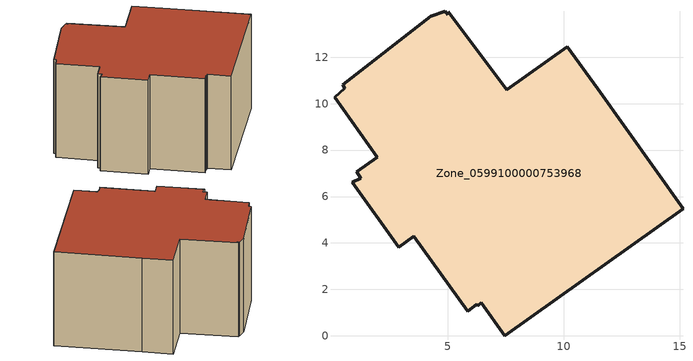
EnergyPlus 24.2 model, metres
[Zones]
Zone_0599100000753968
 floor ground (C_G): 1.96,7.7 0.12,10.29 0.56,10.67 0.47,10.82 4.27,13.76 4.89,13.98 5,13.83 5.03,13.97 7.55,10.6 10.16,12.46 11.46,10.65 15.13,5.47 7.45,0 6.44,1.41 6.28,1.3 6.25,1.35 5.85,1.05 3.54,4.29 2.9,3.81 0.89,6.62 1.24,6.79 1.06,7.06 z0
 wall outside (C_F): 4.89,13.98 4.27,13.76 0.47,10.82 0.56,10.67 0.12,10.29 1.96,7.7 1.06,7.06 1.24,6.79 0.89,6.62 2.9,3.81 3.54,4.29 5.85,1.05 6.25,1.35 6.28,1.3 6.44,1.41 7.45,0 15.13,5.47 11.46,10.65 10.16,12.46 7.55,10.6 5.03,13.97 5,13.83 4.89,13.98 z0:7.57
 roof outside (C_R): 7.55,10.6 5.03,13.97 5,13.83 4.89,13.98 4.27,13.76 0.47,10.82 0.56,10.67 0.12,10.29 1.96,7.7 1.06,7.06 1.24,6.79 0.89,6.62 2.9,3.81 3.54,4.29 5.85,1.05 6.25,1.35 6.28,1.3 6.44,1.41 7.45,0 15.13,5.47 11.46,10.65 10.16,12.46 z7.57
[BUILDING]
Pand.0599100000753968: North Axis=0; Terrain=City; Loads Convergence Tolerance Value=0.04; Temperature Convergence Tolerance Value=0.4; Solar Distribution=FullExterior; Maximum Number of Warmup Days=25; Minimum Number of Warmup Days=1
[Site:Location]
Rotterdam.The.Hague.AP_ZH_NLD Design_Conditions: Latitude=51.96; Longitude=4.45; Time Zone=1; Elevation=-4.5
[SITE:GROUNDTEMPERATURE:BUILDINGSURFACE]
18, 18, 18, 18, 18, 18, 18, 18, 18, 18, 18, 18
[MATERIAL] Thermal Absorptance=0.9; Solar Absorptance=0.7; Visible Absorptance=0.7
Name | Roughness | Thickness | Conductivity | Density | Specific Heat
G.D.2006-2014 | MediumSmooth | 0.15 | 0.06 | 540 | 1210
F.D.2006-2014 | Rough | 0.3 | 0.12 | 1920 | 840
R.D.2006-2014 | MediumRough | 0.2 | 0.08 | 1500 | 1000
[CONSTRUCTION]
C_G: G.D.2006-2014
C_F: F.D.2006-2014
C_R: R.D.2006-2014
[ZONE]
Zone_0599100000753968: Type=1; Multiplier=1; Ceiling Height=Autocalculate; Volume=Autocalculate; Floor Area=autocalculate; Part of Total Floor Area=Yes
[ZONEINFILTRATION:DESIGNFLOWRATE]
Infil_Zone_0599100000753968: Zone or ZoneList or Space or SpaceList=Zone_0599100000753968; Schedule=AlwaysOn; Design Flow Rate Calculation Method=Flow/Area; Flow Rate per Floor Area=0.0021; Constant Term Coefficient=1; Temperature Term Coefficient=0; Velocity Term Coefficient=0; Velocity Squared Term Coefficient=0
[HVACTEMPLATE:ZONE:IDEALLOADSAIRSYSTEM]
Zone_0599100000753968: Maximum Heating Supply Air Temperature=50; Minimum Cooling Supply Air Temperature=13; Maximum Heating Supply Air Humidity Ratio=0.0156; Minimum Cooling Supply Air Humidity Ratio=0.0077; Heating Limit=NoLimit; Cooling Limit=NoLimit; Dehumidification Control Type=ConstantSensibleHeatRatio; Cooling Sensible Heat Ratio=0.7; Dehumidification Setpoint=60; Humidification Control Type=None; Humidification Setpoint=30; Outdoor Air Method=None; Outdoor Air Flow Rate per Person=0.00944; Outdoor Air Flow Rate per Zone Floor Area=0; Outdoor Air Flow Rate per Zone=0; Demand Controlled Ventilation Type=None; Outdoor Air Economizer Type=NoEconomizer; Heat Recovery Type=None; Sensible Heat Recovery Effectiveness=0.7; Latent Heat Recovery Effectiveness=0.65
[ZONECONTROL:THERMOSTAT]
ThermostatControl_Zone_0599100000753968: Zone or ZoneList=Zone_0599100000753968; Control Type Schedule=DualSetpointControlType; Control 1=Thermostat_Zone_0599100000753968; Temperature Difference Between Cutout And Setpoint=0
[THERMOSTATSETPOINT:DUALSETPOINT]
Thermostat_Zone_0599100000753968: Heating Setpoint Temperature Schedule=HeatingSetpoint_Zone_0599100000753968; Cooling Setpoint Temperature Schedule=CoolingSetpoint_Zone_0599100000753968
[SCHEDULE:COMPACT]
HeatingSetpoint_Zone_0599100000753968: Through: 12/31, For: AllDays, Until: 24:00, 21
CoolingSetpoint_Zone_0599100000753968: Through: 12/31, For: AllDays, Until: 24:00, 24
DualSetpointControlType: Through: 12/31, For: AllDays, Until: 24:00, 4
AlwaysOn: Through: 12/31, For: AllDays, Until: 24:00, 1
